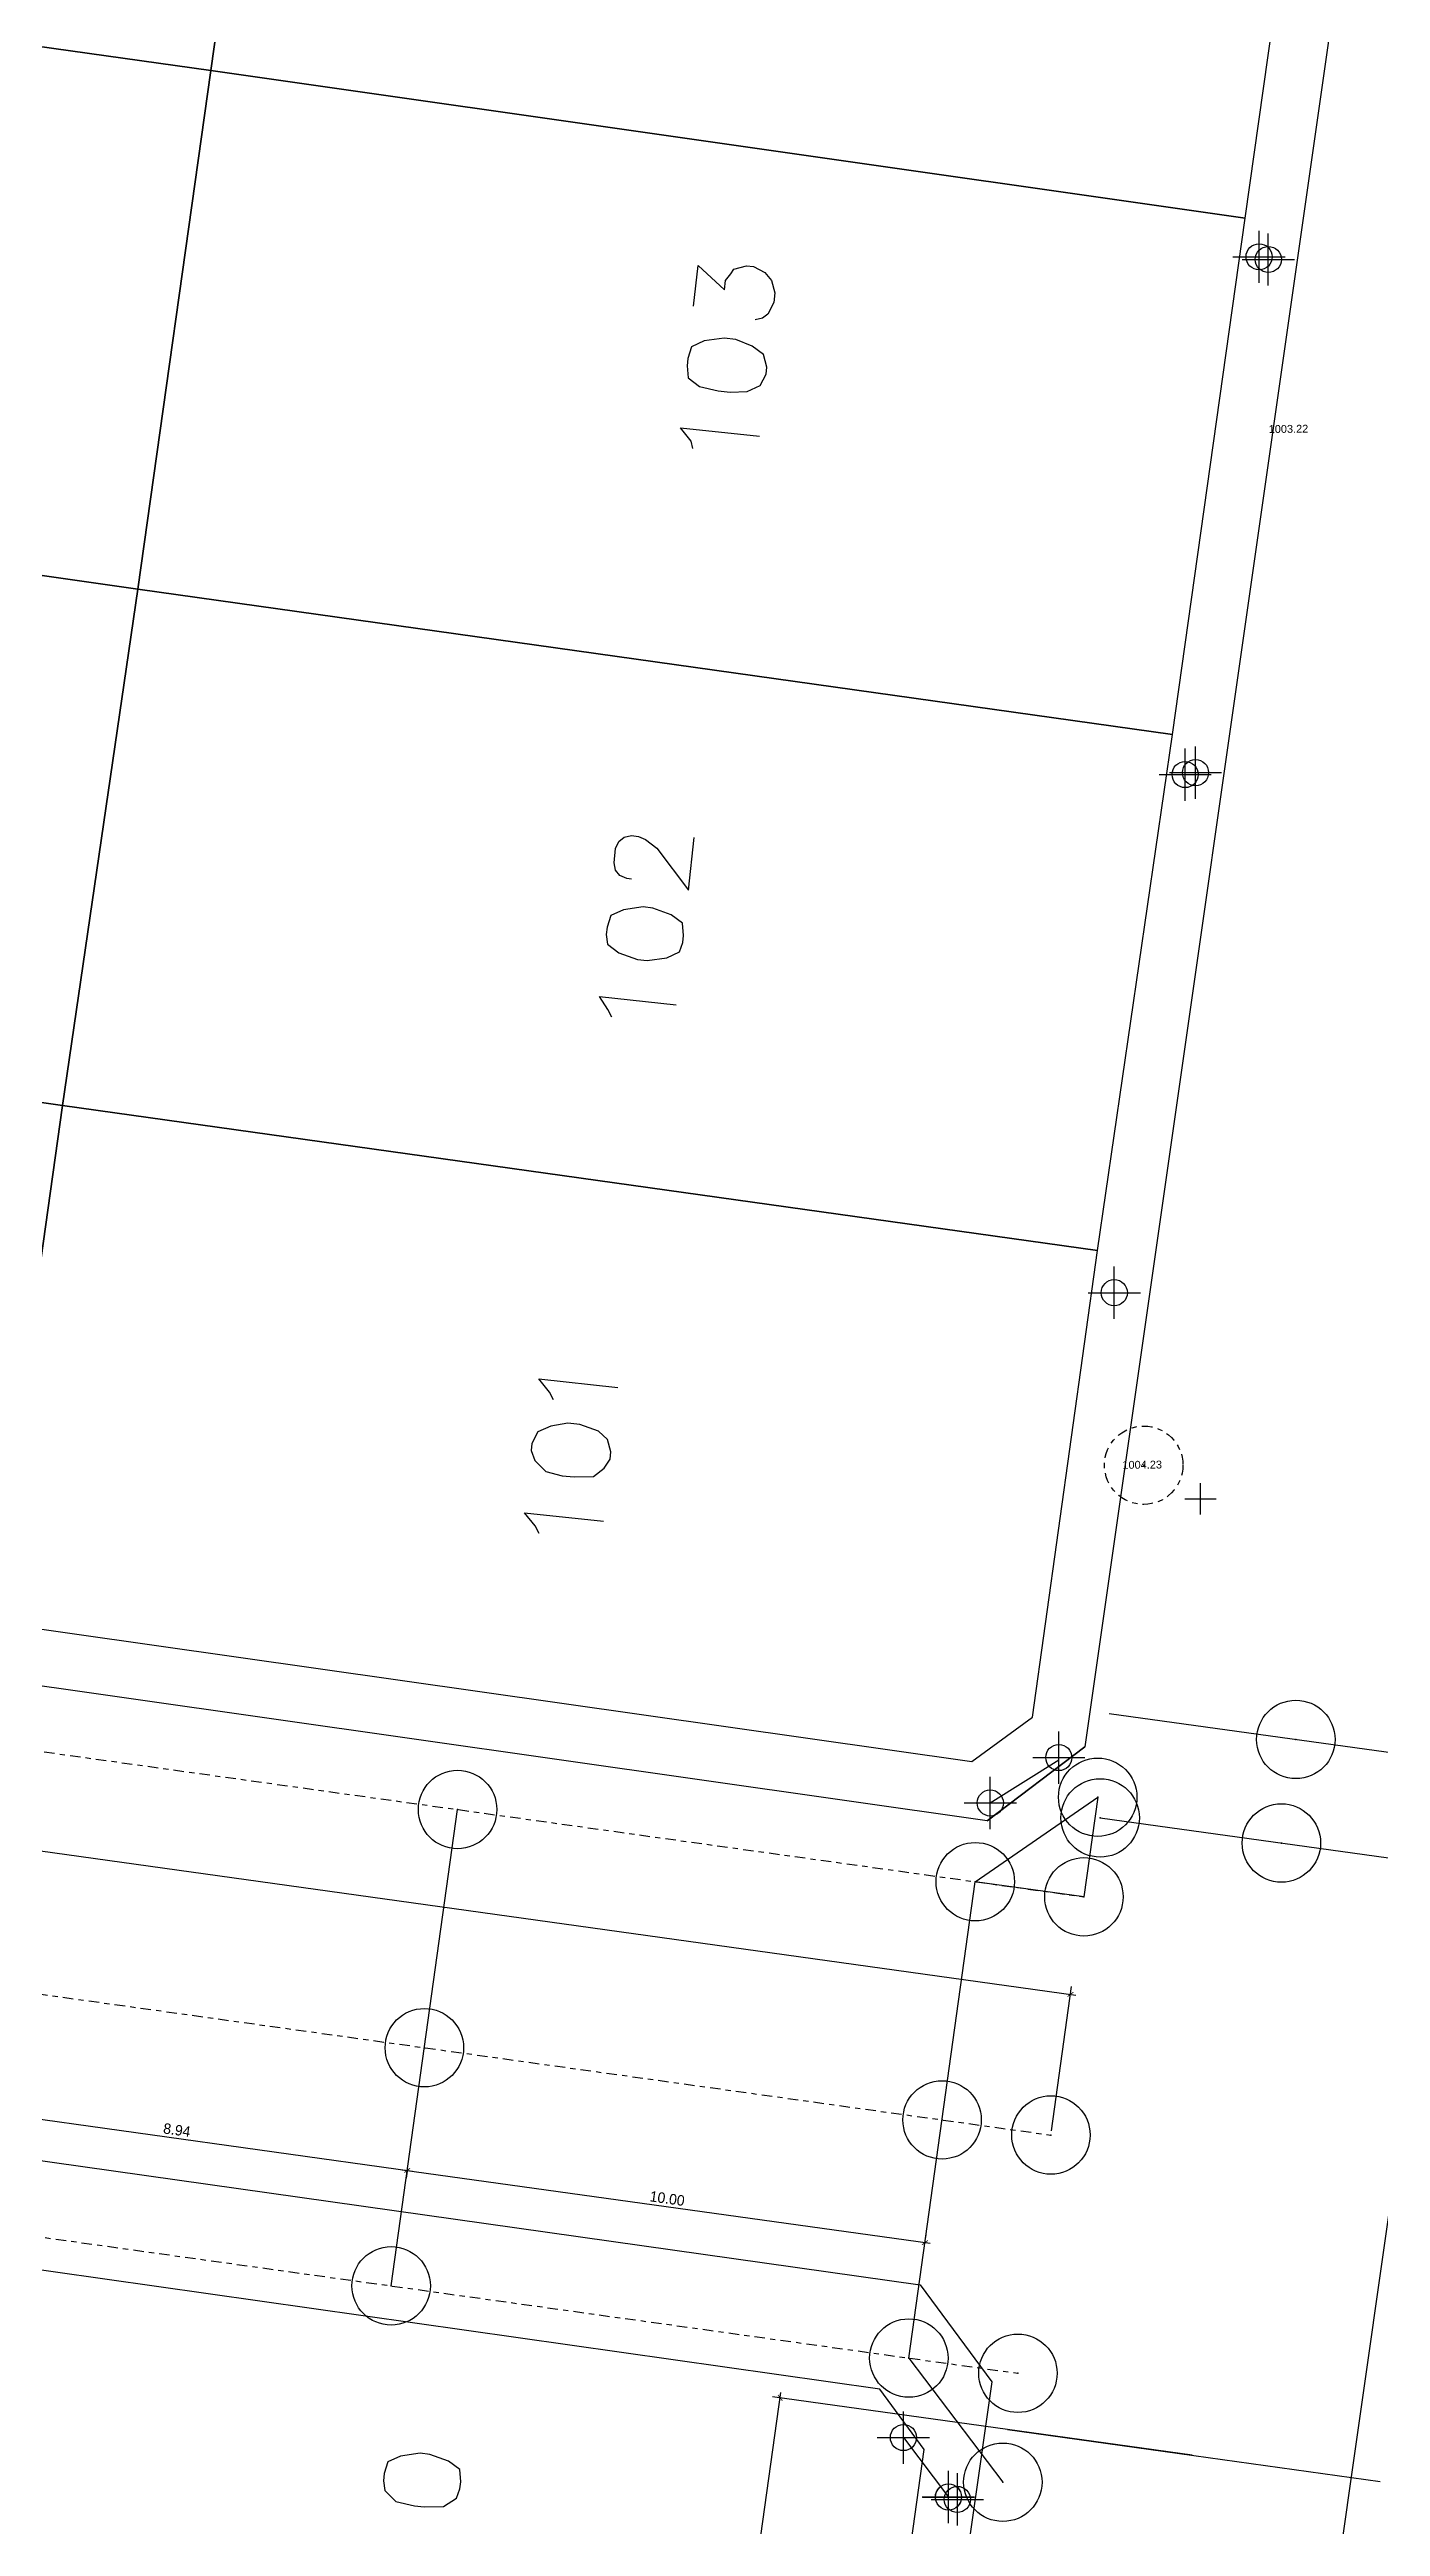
# Model space of a CAD drawing. Header units: metres. Extents: x -977055 to 805873, y -1033982 to 242021.
# Drawn here: x 816.98 to 842.45, y 878.61 to 925.99 of the extents above; entities that cross this region are included whole.
import ezdxf

# ---------------------------------------------------------------- set-up
doc = ezdxf.new("R2010")
doc.units = ezdxf.units.M
doc.header["$PDMODE"] = 32
doc.header["$PDSIZE"] = 1.5
doc.linetypes.add('CENTRO1', pattern=[0.44, 0.2, -0.08, 0.08, -0.08])
for name, color, linetype in [('C-ROAD-PROF-TEXT', 11, 'Continuous'), ('linea 1', 1, 'Continuous'), ('puntos nov 7', 50, 'Continuous'), ('PUNTOS V', 4, 'Continuous'), ('V-NODE', 1, 'Continuous')]:
    doc.layers.add(name, color=color, linetype=linetype)
doc.layers.add('PDF2_area escolar', color=7, linetype='Continuous', true_color=0x989898)
doc.layers.add('PDF_Geometry', color=7, linetype='Continuous', true_color=0x797979)
doc.styles.add('CITY2', font='stylu.ttf', dxfattribs={"height": 0.2})
doc.styles.get("Standard").update_dxf_attribs({"font": 'arial.ttf'})
doc.dimstyles.new('COTAS2', dxfattribs={"dimtxt": 0.02, "dimasz": 0.1, "dimexe": 0.15, "dimexo": 0.08, "dimgap": 0.05, "dimtad": 1, "dimzin": 0, "dimdsep": 46, "dimtxsty": 'CITY2', "dimblk": 'ARCHTICK', "dimcen": 1, "dimdle": 0.1, "dimclrd": 1, "dimclre": 1, "dimclrt": 2, "dimadec": 0, "dimazin": 0, "dimtfac": 1, "dimtofl": 0, "dimtmove": 0, "dimatfit": 3, "dimldrblk": 'ARCHTICK', "dimfxl": 0.18, "dimtolj": 1, "dimtzin": 0, "dimarcsym": 0})

# ---------------------------------------------------------------- blocks, each defined once
blk = doc.blocks.new('*U274')
at = {"color": 0, "linetype": 'ByBlock', "lineweight": -2, "transparency": 16777216}
for p, q in [((0, -1), (0, 1)), ((-1, 0), (1, 0))]:
    blk.add_line(p, q, dxfattribs=at)
blk.add_circle((0, 0), 0.5, dxfattribs=at)
blk = doc.blocks.new('*U475', base_point=(840.3, 921.974, 1003.542))
at = {"layer": 'V-NODE', "color": 50, "lineweight": -2, "xscale": 0.5, "yscale": 0.5, "zscale": 0.5}
blk.add_blockref('*U274', (840.3, 921.974, 1003.542), dxfattribs=at)
blk = doc.blocks.new('*U478', base_point=(838.907, 912.158, 1004.025))
at = {"layer": 'V-NODE', "color": 50, "lineweight": -2, "xscale": 0.5, "yscale": 0.5, "zscale": 0.5}
blk.add_blockref('*U274', (838.907, 912.158, 1004.025), dxfattribs=at)
blk = doc.blocks.new('*U484', base_point=(836.292, 893.318, 1004.95))
at = {"layer": 'V-NODE', "color": 50, "lineweight": -2, "xscale": 0.5, "yscale": 0.5, "zscale": 0.5}
blk.add_blockref('*U274', (836.292, 893.318, 1004.95), dxfattribs=at)
blk = doc.blocks.new('*U490', base_point=(834.351, 879.127, 1005.792))
at = {"layer": 'V-NODE', "color": 50, "lineweight": -2, "xscale": 0.5, "yscale": 0.5, "zscale": 0.5}
blk.add_blockref('*U274', (834.351, 879.127, 1005.792), dxfattribs=at)
blk = doc.blocks.new('*U1117', base_point=(834.181, 879.174, 1005.909))
at = {"layer": 'V-NODE', "color": 50, "lineweight": -2, "xscale": 0.5, "yscale": 0.5, "zscale": 0.5}
blk.add_blockref('*U274', (834.181, 879.174, 1005.909), dxfattribs=at)
blk = doc.blocks.new('*U1210', base_point=(840.124, 922.025, 1003.658))
at = {"layer": 'V-NODE', "color": 50, "lineweight": -2, "xscale": 0.5, "yscale": 0.5, "zscale": 0.5}
blk.add_blockref('*U274', (840.124, 922.025, 1003.658), dxfattribs=at)
blk = doc.blocks.new('*U1213', base_point=(838.709, 912.121, 1003.635))
at = {"layer": 'V-NODE', "color": 50, "lineweight": -2, "xscale": 0.5, "yscale": 0.5, "zscale": 0.5}
blk.add_blockref('*U274', (838.709, 912.121, 1003.635), dxfattribs=at)
blk = doc.blocks.new('*U1219', base_point=(837.353, 902.21, 1004.662))
at = {"layer": 'V-NODE', "color": 50, "lineweight": -2, "xscale": 0.5, "yscale": 0.5, "zscale": 0.5}
blk.add_blockref('*U274', (837.353, 902.21, 1004.662), dxfattribs=at)
blk = doc.blocks.new('*U1222', base_point=(834.981, 892.45, 1005.129))
at = {"layer": 'V-NODE', "color": 50, "lineweight": -2, "xscale": 0.5, "yscale": 0.5, "zscale": 0.5}
blk.add_blockref('*U274', (834.981, 892.45, 1005.129), dxfattribs=at)
blk = doc.blocks.new('*U2275', base_point=(834.182, 879.173, 1005.907))
at = {"layer": 'V-NODE', "color": 50, "lineweight": -2, "xscale": 0.5, "yscale": 0.5, "zscale": 0.5}
blk.add_blockref('*U274', (834.182, 879.173, 1005.907), dxfattribs=at)
blk = doc.blocks.new('*U2278', base_point=(833.32, 880.311, 1005.778))
at = {"layer": 'V-NODE', "color": 50, "lineweight": -2, "xscale": 0.5, "yscale": 0.5, "zscale": 0.5}
blk.add_blockref('*U274', (833.32, 880.311, 1005.778), dxfattribs=at)
blk = doc.blocks.new('base')
at = {"layer": 'PDF_Geometry', "lineweight": 25, "extrusion": (-0.000787417, 0.063364, 0.99799), "elevation": 0.026}
for points in [[(-314.355, -197.288), (-299.601, -195.681), (-292.744, -194.188), (-282.663, -192.111), (-274.476, -190.361), (-258.037, -185.154), (-248.029, -180.61), (-240.539, -177.71), (-228.643, -174.042), (-222.733, -172.714), (-217.384, -171.04), (-209.935, -169.248), (-202.16, -164.759), (-196.196, -160.284), (-195.073, -159.817), (-178.095, -157.457), (-154.298, -156.614), (-136.667, -154.611), (-124.436, -153.164), (-118.066, -151.474), (-100.79, -146.646), (-80.955, -140.967), (-73.385, -139.328), (-61.694, -135.822), (-40.504, -131.604), (-37.727, -130.872), (-17.661, -129.441), (1.311, -127.461), (21.092, -124.929), (41.006, -122.83), (47.376, -123.458), (63.592, -123.186), (81.402, -124.312), (85.639, -96.072), (88.705, -66.393), (92.811, -40.781), (97.16, -22.386), (100.596, -1.562), (102.483, 8.32), (109.691, 37.361), (117.528, 76.62), (126.217, 115.638), (131.513, 149.592), (134.682, 173.973), (136.916, 195.591), (139.956, 229.678), (141.558, 250.676), (142.614, 271.37), (143.252, 283.21), (147.066, 312.938), (152.58, 355.631), (153.554, 396.042), (150.869, 418.02), (151.777, 438.639), (150.959, 458.028), (151.777, 438.639), (150.869, 418.02), (153.554, 396.042), (152.58, 355.631), (147.066, 312.938), (143.252, 283.21), (142.614, 271.37), (141.558, 250.676), (139.956, 229.678), (136.916, 195.591), (134.682, 173.973), (131.513, 149.592), (126.217, 115.638), (117.528, 76.62), (109.691, 37.361), (102.483, 8.32), (100.596, -1.562), (97.16, -22.386), (92.811, -40.781), (88.705, -66.393), (85.639, -96.072), (81.402, -124.312), (63.592, -123.186), (47.376, -123.458), (41.006, -122.83), (21.092, -124.929), (1.311, -127.461), (-17.661, -129.441), (-37.727, -130.872), (-40.504, -131.604), (-61.694, -135.822), (-73.385, -139.328), (-80.955, -140.967), (-100.79, -146.646), (-118.066, -151.474), (-124.436, -153.164), (-136.667, -154.611), (-154.298, -156.614), (-178.095, -157.457), (-195.073, -159.817), (-196.196, -160.284), (-202.16, -164.759), (-209.935, -169.248), (-217.384, -171.04), (-222.733, -172.714), (-228.643, -174.042), (-240.539, -177.71), (-248.029, -180.61), (-258.037, -185.154), (-274.476, -190.361), (-282.663, -192.111), (-292.744, -194.188), (-299.601, -195.681), (-314.355, -197.288), (-312.178, -178.446), (-309.146, -157.898), (-306.876, -132.899), (-305.823, -118.002), (-298.643, -78.802), (-291.055, -45.077), (-282.252, -15.116), (-275.645, 10.473), (-270.319, 33.898), (-263.825, 63.164), (-258.15, 86.408), (-284.424, 123.888)], [(78.602, 47.969), (76.718, 46.573), (38.301, 52.546), (36.905, 54.43), (47.469, 122.482), (49.353, 123.878), (87.77, 117.905), (89.166, 116.021)], [(8.705, 193.58), (-11.713, 61.957), (-10.362, 60.079), (28.101, 54.1), (29.985, 55.496), (58.5, 239.445)], [(54.61, 94.773), (54.516, 93.996), (54.018, 94.473), (53.995, 94.291), (53.888, 94.164), (53.831, 94.078), (53.591, 94.015), (53.454, 94.031), (53.237, 94.15), (53.116, 94.304), (53.052, 94.543), (53.074, 94.726), (53.193, 94.944), (53.296, 95.024), (53.438, 95.053)], [(54.661, 97.503), (54.69, 97.36), (54.891, 97.104), (53.383, 97.286)], [(55.932, 105.743), (56.023, 105.732), (56.155, 105.669), (56.235, 105.567), (56.264, 105.424), (56.231, 105.15), (56.169, 105.019), (56.067, 104.938), (55.924, 104.909), (55.787, 104.925), (55.655, 104.988), (55.443, 105.152), (54.846, 105.966), (54.725, 104.961)], [(56.342, 108.383), (56.417, 108.235), (56.573, 107.984), (55.11, 108.16)], [(57.549, 115.703), (57.624, 115.555), (57.825, 115.299), (56.317, 115.481)], [(57.857, 118.263), (57.932, 118.115), (58.133, 117.859), (56.625, 118.04)], [(49.353, 123.878), (47.469, 122.482)], [(91.093, 128.17), (91.733, 128.093), (92.016, 130.053), (91.376, 130.13), (91.093, 128.17), (89.215, 126.819), (50.746, 132.753), (49.396, 134.631), (67.752, 253.123), (69.636, 254.519), (108.099, 248.54), (109.45, 246.662)]]:
    blk.add_lwpolyline(points, dxfattribs=at)
for points in [[(63.79, 90.143), (62.275, 80.263), (82.035, 77.233), (83.55, 87.113)], [(44.036, 93.218), (42.521, 83.338), (62.275, 80.263), (63.79, 90.143)], [(65.311, 100.068), (63.79, 90.143), (83.55, 87.113), (85.111, 96.987)], [(45.551, 103.098), (44.036, 93.218), (63.79, 90.143), (65.311, 100.068)], [(54.748, 95.916), (54.73, 96.15), (54.518, 96.314), (54.157, 96.404), (53.929, 96.432), (53.603, 96.424), (53.358, 96.315), (53.239, 96.097), (53.223, 95.96), (53.287, 95.721), (53.499, 95.556), (53.808, 95.426), (54.036, 95.399), (54.413, 95.446), (54.658, 95.555), (54.731, 95.778)], [(66.871, 109.943), (65.311, 100.068), (85.111, 96.987), (86.626, 106.867)], [(47.111, 112.973), (45.551, 103.098), (65.311, 100.068), (66.871, 109.943)], [(56.43, 106.796), (56.406, 106.984), (56.194, 107.149), (55.839, 107.284), (55.656, 107.306), (55.28, 107.259), (55.035, 107.149), (54.967, 106.972), (54.95, 106.835), (54.969, 106.601), (55.181, 106.436), (55.535, 106.301), (55.718, 106.279), (56.095, 106.326), (56.34, 106.435), (56.413, 106.659)], [(68.386, 119.823), (66.871, 109.943), (86.626, 106.867), (88.019, 115.742), (87.186, 116.909)], [(48.465, 121.898), (47.111, 112.973), (66.871, 109.943), (68.386, 119.823), (49.632, 122.732)], [(57.99, 116.67), (57.921, 116.864), (57.714, 117.074), (57.4, 117.159), (57.171, 117.186), (56.8, 117.184), (56.595, 117.024), (56.482, 116.852), (56.465, 116.715), (56.529, 116.475), (56.695, 116.316), (57.05, 116.181), (57.279, 116.153), (57.61, 116.206), (57.855, 116.315), (57.974, 116.533)], [(52.057, 144.79), (50.709, 135.91), (51.543, 134.743), (70.297, 131.835), (71.812, 141.715)], [(61.06, 136.379), (61.037, 136.567), (60.83, 136.778), (60.47, 136.867), (60.287, 136.889), (59.916, 136.888), (59.665, 136.732), (59.598, 136.555), (59.581, 136.418), (59.599, 136.184), (59.811, 136.019), (60.166, 135.884), (60.349, 135.862), (60.725, 135.909), (60.97, 136.019), (61.044, 136.242)]]:
    blk.add_lwpolyline(points, close=True, dxfattribs=at)
blk = doc.blocks.new('_ArchTick')
at = {"color": 0, "linetype": 'ByBlock', "const_width": 0.15}
blk.add_lwpolyline([(-0.5, -0.5), (0.5, 0.5)], dxfattribs=at)
blk = doc.blocks.new('*D3272')
at = {"layer": 'Defpoints', "color": 0, "transparency": 16777216}
for p in [(814.975, 886.678, 1005.129), (823.842, 885.527, 1005.129), (823.827, 885.421)]:
    blk.add_point(p, dxfattribs=at)
at = {"layer": 'PUNTOS V', "color": 1, "lineweight": -2, "transparency": 16777216}
blk.add_line((814.873, 886.67), (823.927, 885.408), dxfattribs=at)
at = {"layer": 'PUNTOS V', "color": 1, "linetype": 'Continuous', "lineweight": -2, "transparency": 16777216}
for p, q in [((814.964, 886.599), (814.951, 886.508)), ((823.831, 885.448), (823.807, 885.273))]:
    blk.add_line(p, q, dxfattribs=at)
at = {"layer": 'PUNTOS V', "color": 1, "lineweight": -2, "transparency": 16777216, "xscale": 0.1, "yscale": 0.1, "zscale": 0.1}
for p, rotation in [((814.972, 886.656), 172.061553166737), ((823.827, 885.421), 352.061553166737)]:
    blk.add_blockref('_ArchTick', p, dxfattribs=dict(at, rotation=rotation))
at = {"layer": 'PUNTOS V', "color": 2, "transparency": 16777216, "insert": (819.421, 886.192), "char_height": 0.2, "attachment_point": 5, "rotation": 352.0616, "style": 'CITY2'}
blk.add_mtext('\\A1;8.94', dxfattribs=at)
blk = doc.blocks.new('*D3273')
at = {"layer": 'Defpoints', "color": 0, "transparency": 16777216}
for p in [(823.842, 885.527, 1005.129), (833.726, 883.998, 1005.129), (833.732, 884.04)]:
    blk.add_point(p, dxfattribs=at)
at = {"layer": 'PUNTOS V', "color": 1, "lineweight": -2, "transparency": 16777216}
blk.add_line((823.728, 885.435), (833.831, 884.027), dxfattribs=at)
at = {"layer": 'PUNTOS V', "color": 1, "linetype": 'Continuous', "lineweight": -2, "transparency": 16777216}
for p, q in [((823.831, 885.448), (823.807, 885.273)), ((833.737, 884.077), (833.752, 884.189))]:
    blk.add_line(p, q, dxfattribs=at)
at = {"layer": 'PUNTOS V', "color": 1, "lineweight": -2, "transparency": 16777216, "xscale": 0.1, "yscale": 0.1, "zscale": 0.1}
for p, rotation in [((823.827, 885.421), 172.061553166737), ((833.732, 884.04), 352.061553166737)]:
    blk.add_blockref('_ArchTick', p, dxfattribs=dict(at, rotation=rotation))
at = {"layer": 'PUNTOS V', "color": 2, "transparency": 16777216, "insert": (828.801, 884.883), "char_height": 0.2, "attachment_point": 5, "rotation": 352.0616, "style": 'CITY2'}
blk.add_mtext('\\A1;10.00', dxfattribs=at)
blk = doc.blocks.new('*D3488')
at = {"layer": 'Defpoints', "color": 0, "transparency": 16777216}
for p in [(794.559, 891.895, 1005.62), (836.516, 888.788), (836.141, 886.097, 1005.62)]:
    blk.add_point(p, dxfattribs=at)
at = {"layer": 'PUNTOS V', "color": 1, "linetype": 'Continuous', "lineweight": -2, "transparency": 16777216}
for p, q in [((794.57, 891.975), (794.955, 894.735)), ((836.152, 886.176), (836.537, 888.937))]:
    blk.add_line(p, q, dxfattribs=at)
at = {"layer": 'PUNTOS V', "color": 1, "lineweight": -2, "transparency": 16777216}
blk.add_line((794.835, 894.601), (836.615, 888.775), dxfattribs=at)
at = {"layer": 'PUNTOS V', "color": 1, "lineweight": -2, "transparency": 16777216, "xscale": 0.1, "yscale": 0.1, "zscale": 0.1}
for p, rotation in [((794.935, 894.587), 172.0615531667378), ((836.516, 888.788), 352.0615531667378)]:
    blk.add_blockref('_ArchTick', p, dxfattribs=dict(at, rotation=rotation))
at = {"layer": 'PUNTOS V', "color": 2, "transparency": 16777216, "insert": (815.469, 891.879), "char_height": 0.2, "attachment_point": 5, "rotation": 352.0616, "style": 'CITY2'}
blk.add_mtext('\\A1;41.98', dxfattribs=at)
blk = doc.blocks.new('*D3597')
at = {"layer": 'Defpoints', "color": 0, "transparency": 16777216}
for p in [(830.962, 881.071), (838.925, 879.961, 998.097), (830.642, 820.536, 998.097)]:
    blk.add_point(p, dxfattribs=at)
at = {"layer": 'PUNTOS V', "color": 1, "lineweight": -2, "transparency": 16777216}
blk.add_line((822.665, 821.546), (830.976, 881.17), dxfattribs=at)
at = {"layer": 'PUNTOS V', "color": 1, "linetype": 'Continuous', "lineweight": -2, "transparency": 16777216}
for p, q in [((838.846, 879.972), (830.813, 881.092)), ((830.563, 820.547), (822.53, 821.666))]:
    blk.add_line(p, q, dxfattribs=at)
at = {"layer": 'PUNTOS V', "color": 1, "lineweight": -2, "transparency": 16777216, "xscale": 0.1, "yscale": 0.1, "zscale": 0.1}
for p, rotation in [((830.962, 881.071), 82.0648271594623), ((822.679, 821.646), 262.0648271594623)]:
    blk.add_blockref('_ArchTick', p, dxfattribs=dict(at, rotation=rotation))
at = {"layer": 'PUNTOS V', "color": 2, "transparency": 16777216, "insert": (826.667, 851.38), "char_height": 0.2, "attachment_point": 5, "rotation": 82.0648, "style": 'CITY2'}
blk.add_mtext('\\A1;60.00', dxfattribs=at)
blk = doc.blocks.new('*U4004')
at = {"color": 0, "linetype": 'ByBlock', "lineweight": -2, "transparency": 16777216}
for p, q in [((-1, 0), (1, 0)), ((0, -1), (0, 1))]:
    blk.add_line(p, q, dxfattribs=at)
blk = doc.blocks.new('*U4007', base_point=(837.92, 898.91, 1004.228))
at = {"layer": 'V-NODE', "lineweight": -2, "xscale": 0.3, "yscale": 0.3, "zscale": 0.3}
blk.add_blockref('*U4004', (837.92, 898.91, 1004.228), dxfattribs=at)

msp = doc.modelspace()

# ---------------------------------------------------------------- linework, layer by layer
at = {"layer": 'linea 1', "linetype": 'CENTRO1', "elevation": 1005.62}
for points in [[(795.09314, 896.46543), (836.77232, 890.65346)], [(794.46018, 891.90919), (836.14098, 886.09699)], [(793.82723, 887.35294), (835.50963, 881.54052)]]:
    msp.add_lwpolyline(points, dxfattribs=at)
at = {"layer": 'linea 1', "color": 2, "linetype": 'CENTRO1'}
msp.add_point((837.91638, 898.91015, 998.09728), dxfattribs=at)
at = {"layer": 'puntos nov 7', "elevation": 1005.129}
for points in [[(833.42365, 881.8314), (835.22081, 879.45606)], [(833.32, 880.311), (834.181, 879.173)]]:
    msp.add_lwpolyline(points, dxfattribs=at)
at = {"layer": 'PUNTOS V', "color": 1}
for points, elevation in [([(837.25803, 894.15885), (844.39466, 893.17)], 1005.62), ([(834.981, 892.45), (836.292, 893.273)], 1005.129), ([(823.51948, 883.21249), (824.79008, 892.32433)], 1005.129), ([(834.69425, 890.94324), (837.03644, 892.55962), (836.77232, 890.65346), (834.694, 890.94143)], 1005.129), ([(834.69425, 890.94324), (837.03644, 892.55962)], 1005.129), ([(837.083, 892.164), (844.1154, 891.18959)], 1005.62), ([(833.42365, 881.8314), (834.69425, 890.94324)], 1005.129), ([(835.30938, 880.4634), (842.44088, 879.47259)], 998.09728)]:
    msp.add_lwpolyline(points, dxfattribs=dict(at, elevation=elevation))
for p in [(840.82635, 893.66443, 1005.62), (837.03644, 892.55962, 1005.129), (824.79008, 892.32433, 1005.129), (834.69425, 890.94324, 1005.129), (836.77232, 890.65346, 1005.62), (824.15478, 887.76841, 1005.129), (834.05895, 886.38732, 1005.129), (836.14114, 886.09815, 1011.104), (823.51948, 883.21249, 1005.129), (833.42365, 881.8314, 1005.129), (835.50963, 881.54052, 1005.62), (835.22081, 879.45606, 1005.129)]:
    msp.add_point(p, dxfattribs=at)
at = {"layer": 'PUNTOS V', "color": 3}
for p in [(837.083, 892.164, 1005.62), (840.54947, 891.68368)]:
    msp.add_point(p, dxfattribs=at)

# ---------------------------------------------------------------- block references
at = {"layer": 'PDF2_area escolar'}
msp.add_blockref('base', (882.736, 1016.336, 999.038), dxfattribs=at)
at = {"layer": 'puntos nov 7'}
for name, p in [('*U1210', (840.124, 922.025, 1003.658)), ('*U475', (840.3, 921.974, 1003.542)), ('*U1213', (838.709, 912.121, 1003.635)), ('*U478', (838.907, 912.158, 1004.025)), ('*U1219', (837.353, 902.21, 1004.662)), ('*U484', (836.292, 893.318, 1004.95)), ('*U1222', (834.981, 892.45, 1005.129)), ('*U2278', (833.32, 880.311, 1005.778)), ('*U1117', (834.181, 879.174, 1005.909)), ('*U2275', (834.182, 879.173, 1005.907)), ('*U490', (834.351, 879.127, 1005.792))]:
    msp.add_blockref(name, p, dxfattribs=at)
at = {"layer": 'V-NODE'}
msp.add_blockref('*U4007', (839.00336, 898.2684, 1004.228), dxfattribs=at)

# ---------------------------------------------------------------- texts
at = {"layer": 'C-ROAD-PROF-TEXT', "color": 11, "linetype": 'Continuous', "lineweight": -3, "char_height": 0.15, "attachment_point": 8, "rotation": 0.571108}
for s, insert in [('{\\C2;1003.22}', (840.68632, 918.65675, 1011.104)), ('{\\C2;1004.23}', (837.88794, 898.84258, 1011.104))]:
    msp.add_mtext(s, dxfattribs=dict(at, insert=insert))

# ---------------------------------------------------------------- dimensions: what is measured, and where the dimension line sits
at = {"layer": 'PUNTOS V', "color": 1}
dim = msp.add_linear_dim(base=(836.51628, 888.78835), p1=(794.55922, 891.89538, 1005.62), p2=(836.14098, 886.09699, 1005.62), angle=352.061553, dimstyle='COTAS2', dxfattribs=at)
dim.commit()
dim.dimension.update_dxf_attribs({"geometry": '*D3488', "text_midpoint": (815.44781, 891.72625), "dimtype": 161})
for base, p1, p2, picture, middle in [((823.8275, 885.4214), (814.97462, 886.67775, 1005.129), (823.84223, 885.52708, 1005.129), '*D3272', (819.4209, 886.19184)), ((833.73167, 884.04031), (823.84223, 885.52708, 1005.129), (833.72576, 883.99791, 1005.129), '*D3273', (828.8008, 884.88297))]:
    dim = msp.add_linear_dim(base=base, p1=p1, p2=p2, angle=172.061553, dimstyle='COTAS2', override={"dimtmove": 1}, dxfattribs=at)
    dim.commit()
    dim.dimension.update_dxf_attribs({"geometry": picture, "text_midpoint": middle})
dim = msp.add_aligned_dim(p1=(830.64201, 820.53554, 998.09728), p2=(838.92517, 879.96104, 998.09728), distance=8.0404, dimstyle='COTAS2', dxfattribs=at)
dim.commit()
dim.dimension.update_dxf_attribs({"geometry": '*D3597', "text_midpoint": (826.6672, 851.37962)})

doc.saveas('drawing.dxf')
